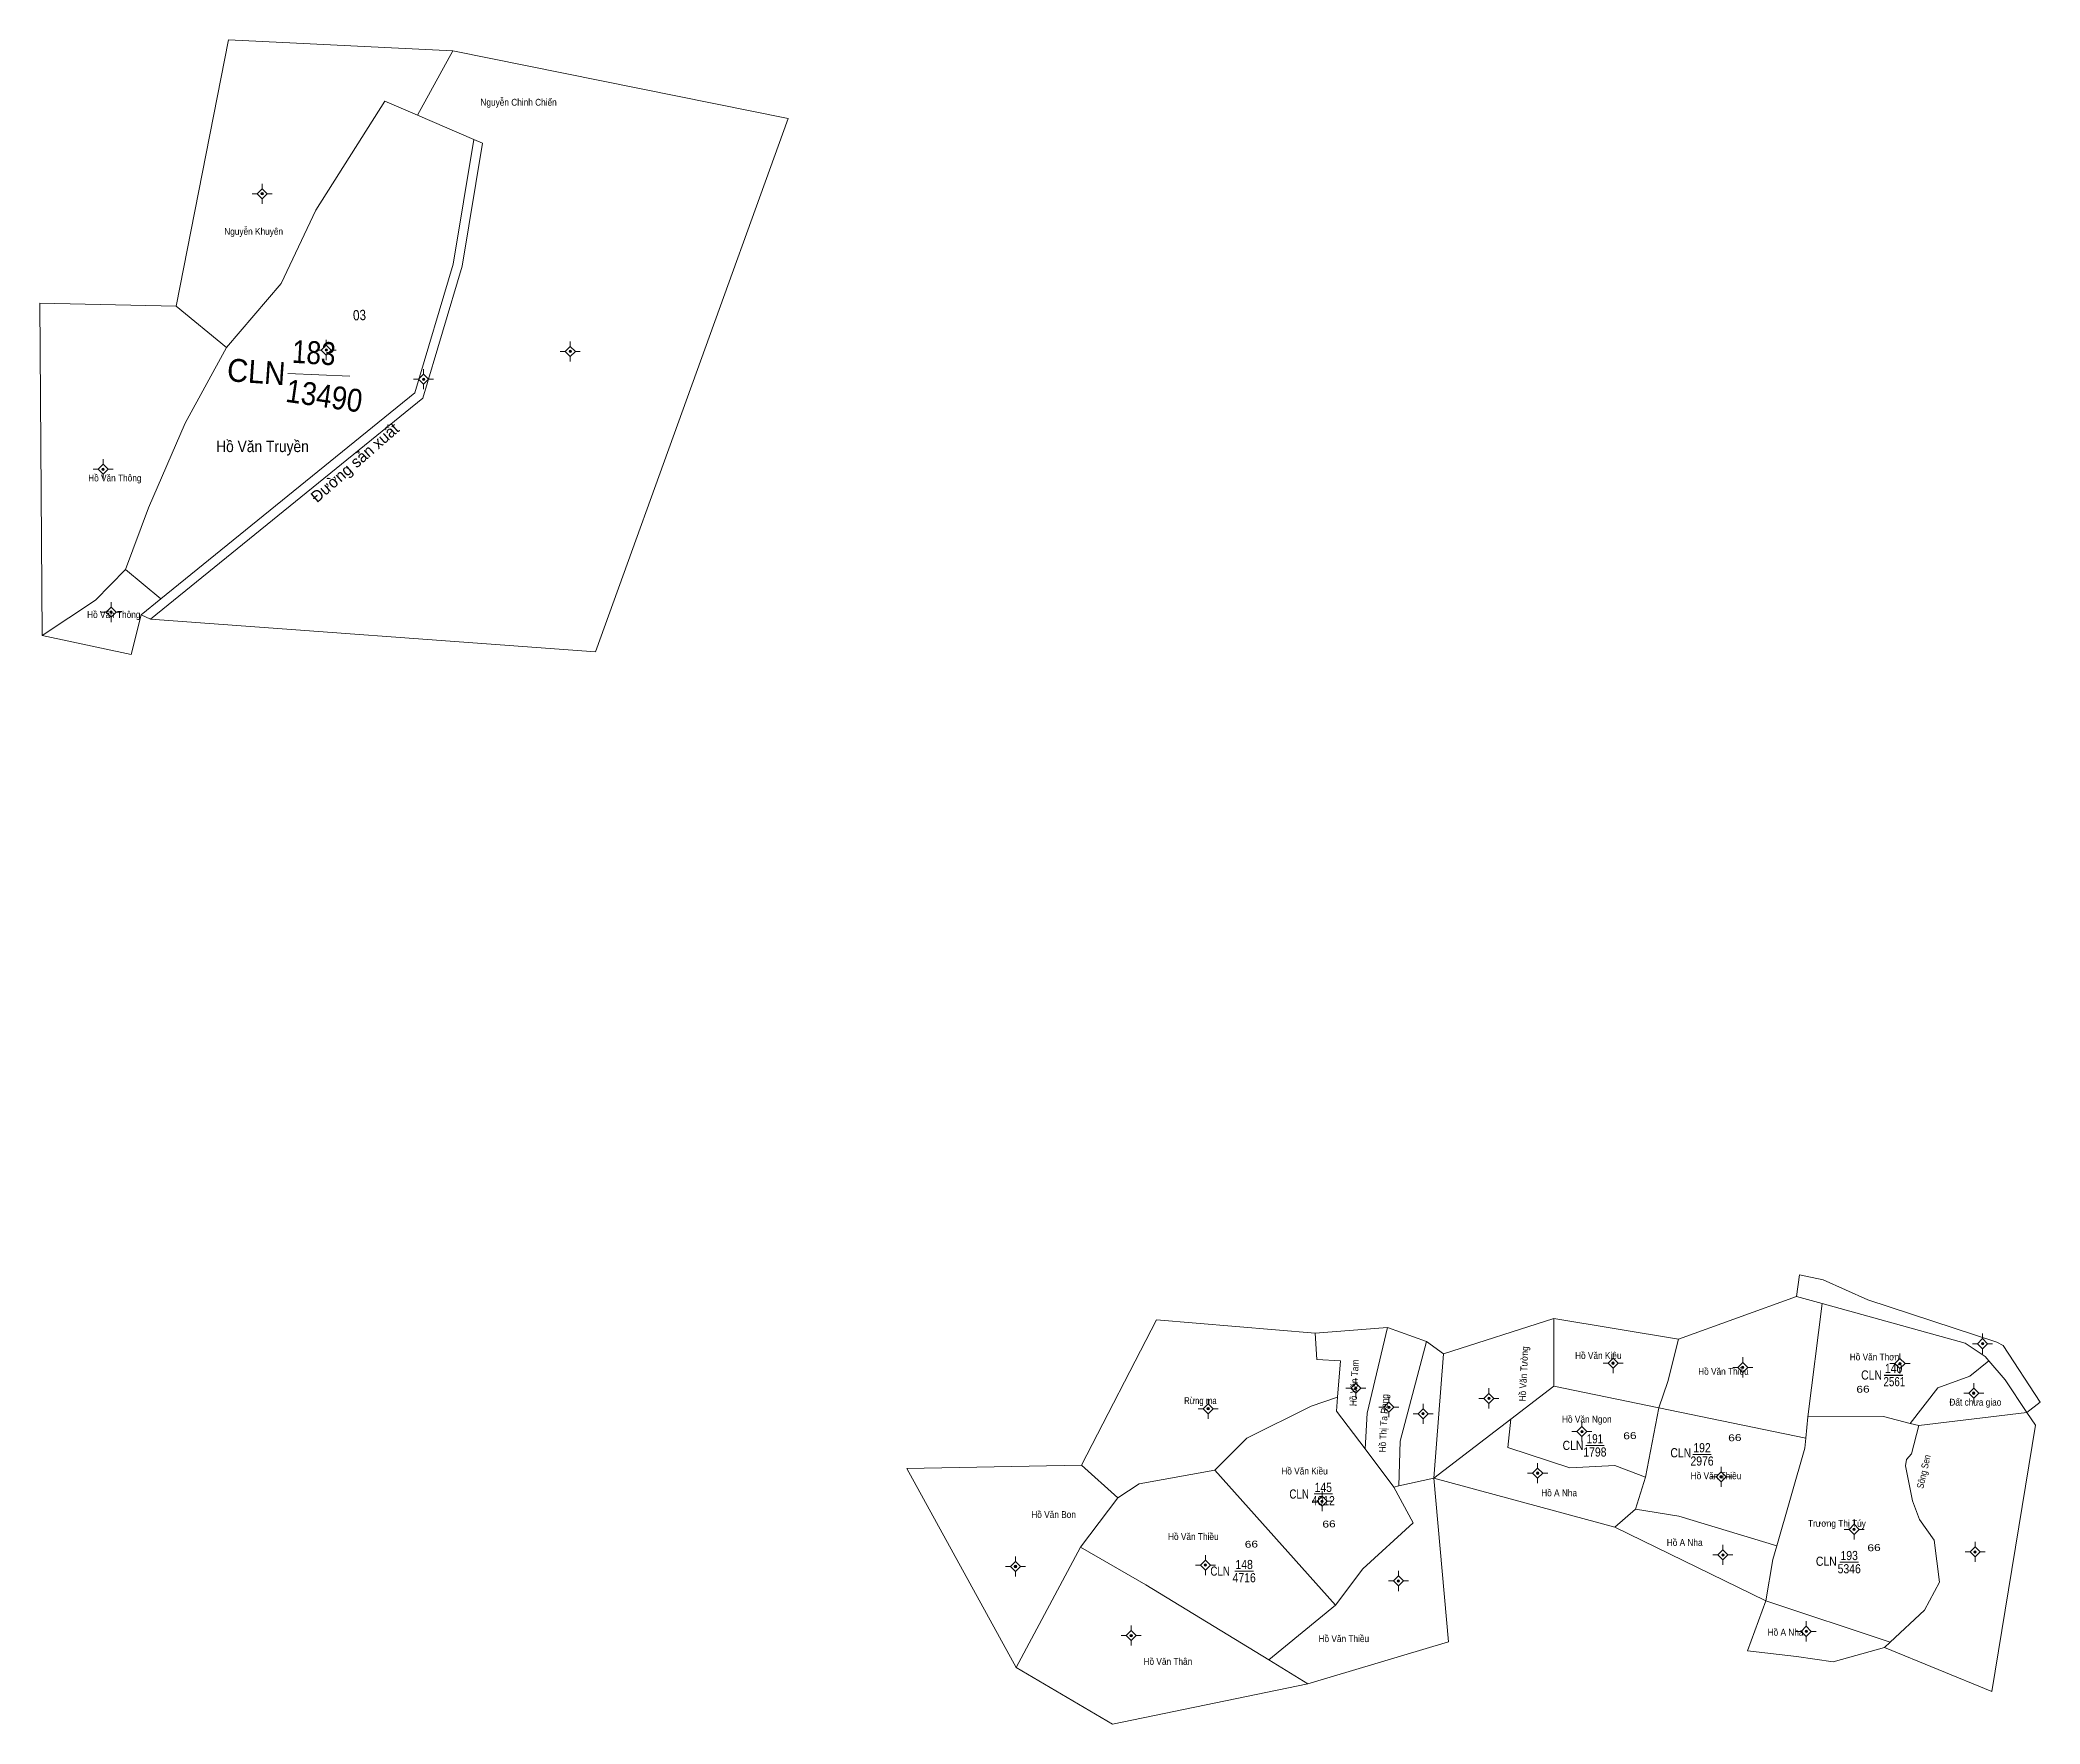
# Model space of a CAD drawing. Header units: metres. Extents: x 534707 to 536375, y 1846403 to 1847853.
# Drawn here: x 534707 to 535580, y 1847118 to 1847853 of the extents above; entities that cross this region are included whole.
import ezdxf
from ezdxf.enums import TextEntityAlignment as Align

# ---------------------------------------------------------------- set-up
doc = ezdxf.new("R2010")
doc.units = ezdxf.units.M
doc.header["$LTSCALE"] = 1.2
for name, color, linetype, lineweight in [('11', 7, 'Continuous', 13), ('6', 7, 'Continuous', 13), ('7', 7, 'Continuous', 13)]:
    doc.layers.add(name, color=color, linetype=linetype, lineweight=lineweight)
for name, color, linetype in [('2', 7, 'Continuous'), ('22', 7, 'Continuous'), ('3', 7, 'Continuous'), ('4', 7, 'Continuous'), ('5', 7, 'Continuous'), ('8', 7, 'Continuous')]:
    doc.layers.add(name, color=color, linetype=linetype)

msp = doc.modelspace()

# ---------------------------------------------------------------- hatches: boundary and pattern name
at = {"layer": '11'}
for points in [[(534804.154, 1847786.13, 1), (534803.104, 1847786.13, 1)], [(534832.144, 1847717.9, 1), (534831.094, 1847717.9, 1)], [(534938.714, 1847717.28, 1), (534937.664, 1847717.28, 1)], [(534874.644, 1847705.11, 1), (534873.594, 1847705.11, 1)], [(534734.704, 1847665.84, 1), (534733.654, 1847665.84, 1)], [(534738.184, 1847603.47, 1), (534737.134, 1847603.47, 1)], [(535555.384, 1847284.02, 1), (535554.334, 1847284.02, 1)], [(535394.044, 1847275.51, 1), (535392.994, 1847275.51, 1)], [(535519.304, 1847275.34, 1), (535518.254, 1847275.34, 1)], [(535450.634, 1847273.68, 1), (535449.584, 1847273.68, 1)], [(535281.644, 1847264.55, 1), (535280.594, 1847264.55, 1)], [(535339.824, 1847260.14, 1), (535338.774, 1847260.14, 1)], [(535551.524, 1847262.41, 1), (535550.474, 1847262.41, 1)], [(535217.214, 1847255.61, 1), (535216.164, 1847255.61, 1)], [(535296.134, 1847256.24, 1), (535295.084, 1847256.24, 1)], [(535311.084, 1847253.44, 1), (535310.034, 1847253.44, 1)], [(535380.404, 1847245.61, 1), (535379.354, 1847245.61, 1)], [(535361.094, 1847227.47, 1), (535360.044, 1847227.47, 1)], [(535441.154, 1847225.88, 1), (535440.104, 1847225.88, 1)], [(535266.954, 1847215.19, 1), (535265.904, 1847215.19, 1)], [(535499.234, 1847202.95, 1), (535498.184, 1847202.95, 1)], [(535442.004, 1847191.77, 1), (535440.954, 1847191.77, 1)], [(535552.094, 1847193.07, 1), (535551.044, 1847193.07, 1)], [(535133.084, 1847186.73, 1), (535132.034, 1847186.73, 1)], [(535216.024, 1847187.35, 1), (535214.974, 1847187.35, 1)], [(535300.274, 1847180.4, 1), (535299.224, 1847180.4, 1)], [(535183.614, 1847156.53, 1), (535182.564, 1847156.53, 1)], [(535478.364, 1847158.41, 1), (535477.314, 1847158.41, 1)]]:
    msp.add_hatch(color=256, dxfattribs=at).paths.add_polyline_path(points)

# ---------------------------------------------------------------- linework, layer by layer
for p, q in [((534801.44, 1847786.13), (534799.26, 1847786.13)), ((534803.63, 1847790.5), (534803.63, 1847788.32)), ((534803.63, 1847783.94), (534803.63, 1847781.76)), ((534808, 1847786.13), (534805.82, 1847786.13)), ((534831.62, 1847722.28), (534831.62, 1847720.09)), ((534938.19, 1847721.66), (534938.19, 1847719.47)), ((534829.43, 1847717.9), (534827.24, 1847717.9)), ((534831.62, 1847715.71), (534831.62, 1847713.52)), ((534836, 1847717.9), (534833.81, 1847717.9)), ((534936, 1847717.28), (534933.81, 1847717.28)), ((534938.19, 1847715.09), (534938.19, 1847712.9)), ((534942.56, 1847717.28), (534940.38, 1847717.28)), ((534871.93, 1847705.11), (534869.74, 1847705.11)), ((534874.12, 1847709.48), (534874.12, 1847707.3)), ((534878.5, 1847705.11), (534876.31, 1847705.11)), ((534874.12, 1847702.92), (534874.12, 1847700.74)), ((534734.18, 1847670.22), (534734.18, 1847668.03)), ((534731.99, 1847665.84), (534729.81, 1847665.84)), ((534734.18, 1847663.65), (534734.18, 1847661.46)), ((534738.56, 1847665.84), (534736.37, 1847665.84)), ((534737.66, 1847607.84), (534737.66, 1847605.66)), ((534735.47, 1847603.47), (534733.28, 1847603.47)), ((534737.66, 1847601.28), (534737.66, 1847599.1)), ((534742.04, 1847603.47), (534739.85, 1847603.47)), ((535554.86, 1847288.4), (535554.86, 1847286.21)), ((535391.33, 1847275.51), (535389.14, 1847275.51)), ((535393.52, 1847279.88), (535393.52, 1847277.7)), ((535397.9, 1847275.51), (535395.71, 1847275.51)), ((535450.11, 1847278.06), (535450.11, 1847275.87)), ((535518.78, 1847279.72), (535518.78, 1847277.53)), ((535552.67, 1847284.02), (535550.48, 1847284.02)), ((535554.86, 1847281.83), (535554.86, 1847279.64)), ((535559.24, 1847284.02), (535557.05, 1847284.02)), ((535281.12, 1847268.92), (535281.12, 1847266.74)), ((535393.52, 1847273.32), (535393.52, 1847271.14)), ((535447.92, 1847273.68), (535445.74, 1847273.68)), ((535450.11, 1847271.49), (535450.11, 1847269.3)), ((535454.48, 1847273.68), (535452.3, 1847273.68)), ((535516.59, 1847275.34), (535514.4, 1847275.34)), ((535518.78, 1847273.15), (535518.78, 1847270.96)), ((535523.16, 1847275.34), (535520.97, 1847275.34)), ((535551, 1847266.78), (535551, 1847264.6)), ((535216.69, 1847259.98), (535216.69, 1847257.8)), ((535278.93, 1847264.55), (535276.74, 1847264.55)), ((535281.12, 1847262.36), (535281.12, 1847260.18)), ((535285.5, 1847264.55), (535283.31, 1847264.55)), ((535295.61, 1847260.62), (535295.61, 1847258.43)), ((535337.11, 1847260.14), (535334.93, 1847260.14)), ((535339.3, 1847264.52), (535339.3, 1847262.33)), ((535339.3, 1847257.95), (535339.3, 1847255.76)), ((535343.68, 1847260.14), (535341.49, 1847260.14)), ((535548.81, 1847262.41), (535546.62, 1847262.41)), ((535551, 1847260.22), (535551, 1847258.04)), ((535555.38, 1847262.41), (535553.19, 1847262.41)), ((535214.5, 1847255.61), (535212.31, 1847255.61)), ((535216.69, 1847253.42), (535216.69, 1847251.24)), ((535221.06, 1847255.61), (535218.88, 1847255.61)), ((535293.42, 1847256.24), (535291.24, 1847256.24)), ((535295.61, 1847254.05), (535295.61, 1847251.86)), ((535299.98, 1847256.24), (535297.8, 1847256.24)), ((535308.37, 1847253.44), (535306.19, 1847253.44)), ((535310.56, 1847257.82), (535310.56, 1847255.63)), ((535310.56, 1847251.25), (535310.56, 1847249.06)), ((535314.94, 1847253.44), (535312.75, 1847253.44)), ((535379.88, 1847249.98), (535379.88, 1847247.8)), ((535377.69, 1847245.61), (535375.5, 1847245.61)), ((535379.88, 1847243.42), (535379.88, 1847241.24)), ((535384.26, 1847245.61), (535382.07, 1847245.61)), ((535360.57, 1847231.84), (535360.57, 1847229.66)), ((535358.38, 1847227.47), (535356.19, 1847227.47)), ((535360.57, 1847225.28), (535360.57, 1847223.1)), ((535364.94, 1847227.47), (535362.76, 1847227.47)), ((535438.44, 1847225.88), (535436.26, 1847225.88)), ((535440.63, 1847230.26), (535440.63, 1847228.07)), ((535440.63, 1847223.69), (535440.63, 1847221.5)), ((535445, 1847225.88), (535442.82, 1847225.88)), ((535264.24, 1847215.19), (535262.06, 1847215.19)), ((535266.43, 1847219.56), (535266.43, 1847217.38)), ((535270.81, 1847215.19), (535268.62, 1847215.19)), ((535266.43, 1847213), (535266.43, 1847210.82)), ((535498.71, 1847207.32), (535498.71, 1847205.14)), ((535496.52, 1847202.95), (535494.34, 1847202.95)), ((535498.71, 1847200.76), (535498.71, 1847198.58)), ((535503.08, 1847202.95), (535500.9, 1847202.95)), ((535551.57, 1847197.44), (535551.57, 1847195.26)), ((535132.56, 1847191.1), (535132.56, 1847188.92)), ((535215.5, 1847191.72), (535215.5, 1847189.54)), ((535439.29, 1847191.77), (535437.1, 1847191.77)), ((535441.48, 1847196.14), (535441.48, 1847193.96)), ((535441.48, 1847189.58), (535441.48, 1847187.4)), ((535445.86, 1847191.77), (535443.67, 1847191.77)), ((535549.38, 1847193.07), (535547.19, 1847193.07)), ((535551.57, 1847190.88), (535551.57, 1847188.7)), ((535555.94, 1847193.07), (535553.76, 1847193.07)), ((535130.37, 1847186.73), (535128.19, 1847186.73)), ((535132.56, 1847184.54), (535132.56, 1847182.36)), ((535136.94, 1847186.73), (535134.75, 1847186.73)), ((535213.31, 1847187.35), (535211.12, 1847187.35)), ((535215.5, 1847185.16), (535215.5, 1847182.98)), ((535219.88, 1847187.35), (535217.69, 1847187.35)), ((535297.56, 1847180.4), (535295.38, 1847180.4)), ((535299.75, 1847184.78), (535299.75, 1847182.59)), ((535304.12, 1847180.4), (535301.94, 1847180.4)), ((535299.75, 1847178.21), (535299.75, 1847176.02)), ((535477.84, 1847162.78), (535477.84, 1847160.6)), ((535180.9, 1847156.53), (535178.72, 1847156.53)), ((535183.09, 1847160.9), (535183.09, 1847158.72)), ((535183.09, 1847154.34), (535183.09, 1847152.16)), ((535187.46, 1847156.53), (535185.28, 1847156.53)), ((535475.65, 1847158.41), (535473.46, 1847158.41)), ((535477.84, 1847156.22), (535477.84, 1847154.04)), ((535482.22, 1847158.41), (535480.03, 1847158.41))]:
    msp.add_line(p, q, dxfattribs=at)
for points in [[(534803.63, 1847788.32), (534801.44, 1847786.13), (534803.63, 1847783.94), (534805.82, 1847786.13)], [(534831.62, 1847720.09), (534829.43, 1847717.9), (534831.62, 1847715.71), (534833.81, 1847717.9)], [(534938.19, 1847719.47), (534936, 1847717.28), (534938.19, 1847715.09), (534940.38, 1847717.28)], [(534874.12, 1847707.3), (534871.93, 1847705.11), (534874.12, 1847702.92), (534876.31, 1847705.11)], [(534734.18, 1847668.03), (534731.99, 1847665.84), (534734.18, 1847663.65), (534736.37, 1847665.84)], [(534737.66, 1847605.66), (534735.47, 1847603.47), (534737.66, 1847601.28), (534739.85, 1847603.47)], [(535554.86, 1847286.21), (535552.67, 1847284.02), (535554.86, 1847281.83), (535557.05, 1847284.02)], [(535393.52, 1847277.7), (535391.33, 1847275.51), (535393.52, 1847273.32), (535395.71, 1847275.51)], [(535450.11, 1847275.87), (535447.92, 1847273.68), (535450.11, 1847271.49), (535452.3, 1847273.68)], [(535518.78, 1847277.53), (535516.59, 1847275.34), (535518.78, 1847273.15), (535520.97, 1847275.34)], [(535281.12, 1847266.74), (535278.93, 1847264.55), (535281.12, 1847262.36), (535283.31, 1847264.55)], [(535295.61, 1847258.43), (535293.42, 1847256.24), (535295.61, 1847254.05), (535297.8, 1847256.24)], [(535339.3, 1847262.33), (535337.11, 1847260.14), (535339.3, 1847257.95), (535341.49, 1847260.14)], [(535551, 1847264.6), (535548.81, 1847262.41), (535551, 1847260.22), (535553.19, 1847262.41)], [(535216.69, 1847257.8), (535214.5, 1847255.61), (535216.69, 1847253.42), (535218.88, 1847255.61)], [(535310.56, 1847255.63), (535308.37, 1847253.44), (535310.56, 1847251.25), (535312.75, 1847253.44)], [(535379.88, 1847247.8), (535377.69, 1847245.61), (535379.88, 1847243.42), (535382.07, 1847245.61)], [(535360.57, 1847229.66), (535358.38, 1847227.47), (535360.57, 1847225.28), (535362.76, 1847227.47)], [(535440.63, 1847228.07), (535438.44, 1847225.88), (535440.63, 1847223.69), (535442.82, 1847225.88)], [(535266.43, 1847217.38), (535264.24, 1847215.19), (535266.43, 1847213), (535268.62, 1847215.19)], [(535498.71, 1847205.14), (535496.52, 1847202.95), (535498.71, 1847200.76), (535500.9, 1847202.95)], [(535132.56, 1847188.92), (535130.37, 1847186.73), (535132.56, 1847184.54), (535134.75, 1847186.73)], [(535215.5, 1847189.54), (535213.31, 1847187.35), (535215.5, 1847185.16), (535217.69, 1847187.35)], [(535441.48, 1847193.96), (535439.29, 1847191.77), (535441.48, 1847189.58), (535443.67, 1847191.77)], [(535551.57, 1847195.26), (535549.38, 1847193.07), (535551.57, 1847190.88), (535553.76, 1847193.07)], [(535299.75, 1847182.59), (535297.56, 1847180.4), (535299.75, 1847178.21), (535301.94, 1847180.4)], [(535183.09, 1847158.72), (535180.9, 1847156.53), (535183.09, 1847154.34), (535185.28, 1847156.53)], [(535477.84, 1847160.6), (535475.65, 1847158.41), (535477.84, 1847156.22), (535480.03, 1847158.41)]]:
    msp.add_lwpolyline(points, close=True, dxfattribs=at)
for centre in [(534803.629, 1847786.13), (534831.619, 1847717.9), (534938.189, 1847717.28), (534874.119, 1847705.11), (534734.179, 1847665.84), (534737.659, 1847603.47), (535554.859, 1847284.02), (535393.519, 1847275.51), (535518.779, 1847275.34), (535450.109, 1847273.68), (535281.119, 1847264.55), (535339.299, 1847260.14), (535550.999, 1847262.41), (535216.689, 1847255.61), (535295.609, 1847256.24), (535310.559, 1847253.44), (535379.879, 1847245.61), (535360.569, 1847227.47), (535440.629, 1847225.88), (535266.429, 1847215.19), (535498.709, 1847202.95), (535441.479, 1847191.77), (535551.569, 1847193.07), (535132.559, 1847186.73), (535215.499, 1847187.35), (535299.749, 1847180.4), (535183.089, 1847156.53), (535477.839, 1847158.41)]:
    msp.add_circle(centre, 0.525, dxfattribs=at)
at = {"layer": '6'}
for p, q in [((534871.39, 1847820.43), (534886.84, 1847848.47)), ((534788, 1847719), (534766.06, 1847737.09)), ((534744, 1847622), (534730.89, 1847608.61)), ((534759.43, 1847609.29), (534744, 1847622)), ((534707.55, 1847593.27), (534730.89, 1847608.61)), ((534759.43, 1847609.29), (534750.78, 1847602.28)), ((534754.84, 1847600.42), (534750.78, 1847602.28)), ((535484.8, 1847301.49), (535473.63, 1847304.55)), ((535319.41, 1847279.57), (535367.7, 1847295.01)), ((535367.61, 1847265.45), (535367.7, 1847295.01)), ((535478.56, 1847252.06), (535484.8, 1847301.49)), ((535413.5, 1847256.01), (535417.36, 1847267.44)), ((535273.19, 1847260.62), (535272.71, 1847254.5)), ((535413.5, 1847256.01), (535367.61, 1847265.45)), ((535285.19, 1847238.04), (535286.18, 1847253.73)), ((535413.5, 1847256.01), (535407.59, 1847225.77)), ((535413.5, 1847256.01), (535477.67, 1847242.81)), ((535299.93, 1847221.89), (535300.57, 1847241.39)), ((535177.25, 1847216.77), (535161.34, 1847230.91)), ((535272.25, 1847169.77), (535219.6, 1847228.77)), ((535407.59, 1847225.77), (535403.25, 1847211.77)), ((535160.99, 1847195.11), (535177.25, 1847216.77)), ((535403.25, 1847211.77), (535394.25, 1847203.87)), ((535189.52, 1847178.65), (535243.2, 1847145.93)), ((535460.25, 1847171.77), (535514.47, 1847153.7)), ((535272.25, 1847169.77), (535243.2, 1847145.93)), ((535514.47, 1847153.7), (535511.96, 1847151.35)), ((535243.2, 1847145.93), (535260.28, 1847135.52))]:
    msp.add_line(p, q, dxfattribs=at)
for points in [[(534766.06, 1847737.09), (534788.99, 1847853.27), (534886.84, 1847848.47)], [(534886.84, 1847848.47), (535033.34, 1847819.06), (534949.12, 1847586.1), (534754.84, 1847600.42)], [(534788, 1847719), (534812, 1847747), (534827, 1847779), (534857.23, 1847826.51)], [(534857.23, 1847826.51), (534871.39, 1847820.43), (534896.1, 1847809.81), (534899.9, 1847808.18)], [(534754.84, 1847600.42), (534873.74, 1847696.83), (534890.95, 1847754.55), (534899.9, 1847808.18)], [(534896.1, 1847809.81), (534887.05, 1847755.45), (534870.26, 1847699.16), (534759.43, 1847609.29)], [(534707.55, 1847593.27), (534706.63, 1847738.41), (534766.06, 1847737.09)], [(534744, 1847622), (534754, 1847649), (534770, 1847686), (534788, 1847719)], [(534750.78, 1847602.28), (534746.42, 1847584.95), (534707.55, 1847593.27)], [(535422.09, 1847286.01), (535473.63, 1847304.55), (535474.88, 1847314.06)], [(535474.88, 1847314.06), (535485.27, 1847311.9), (535504.68, 1847303.21), (535561.05, 1847284.74), (535563.76, 1847283.23), (535579.91, 1847258.5)], [(535161.34, 1847230.91), (535194.12, 1847294.45), (535263.48, 1847288.62)], [(535367.7, 1847295.01), (535422.09, 1847286.01), (535417.36, 1847267.44)], [(535557.56, 1847276.57), (535555.97, 1847278.42), (535547.18, 1847284.17), (535484.8, 1847301.49)], [(535263.48, 1847288.62), (535295.03, 1847291.07), (535286.18, 1847253.73)], [(535263.48, 1847288.62), (535264.21, 1847277.08), (535274.45, 1847276.53), (535273.19, 1847260.62)], [(535295.03, 1847291.07), (535311.96, 1847284.99), (535300.57, 1847241.39)], [(535311.96, 1847284.99), (535319.41, 1847279.57), (535315.24, 1847225.28)], [(535557.56, 1847276.57), (535549.25, 1847269.77), (535535.25, 1847264.77), (535523.27, 1847249.2)], [(535557.56, 1847276.57), (535564.75, 1847268.18), (535574.16, 1847253.99)], [(535219.6, 1847228.77), (535233.63, 1847242.77), (535261.63, 1847256.77), (535273.19, 1847260.62)], [(535297.79, 1847221.42), (535299.93, 1847221.89), (535315.24, 1847225.28), (535348.87, 1847251.08), (535367.61, 1847265.45)], [(535526.96, 1847248.26), (535574.16, 1847253.99), (535579.91, 1847258.5)], [(535297.79, 1847221.42), (535285.19, 1847238.04), (535272.71, 1847254.5)], [(535407.59, 1847225.77), (535394.25, 1847230.77), (535374.61, 1847229.77), (535347.59, 1847238.66), (535348.87, 1847251.08)], [(535465.03, 1847195.75), (535477.25, 1847238.42), (535477.67, 1847242.81), (535478.56, 1847252.06)], [(535478.56, 1847252.06), (535511.53, 1847252.2), (535523.27, 1847249.2)], [(535511.96, 1847151.35), (535558.9, 1847132.15), (535577.93, 1847248.48), (535574.16, 1847253.99)], [(535523.27, 1847249.2), (535526.96, 1847248.26), (535523.83, 1847235.98)], [(535523.83, 1847235.98), (535521.62, 1847233.43), (535521.18, 1847230.68)], [(535132.9, 1847142.55), (535085.08, 1847229.53), (535161.34, 1847230.91)], [(535177.25, 1847216.77), (535186.61, 1847222.77), (535219.6, 1847228.77)], [(535315.24, 1847225.28), (535321.69, 1847153.8), (535260.28, 1847135.52)], [(535452.23, 1847149.83), (535460.25, 1847171.77), (535394.25, 1847203.87), (535315.24, 1847225.28)], [(535514.47, 1847153.7), (535529.42, 1847167.67), (535535.96, 1847179.82), (535533.64, 1847198.24), (535527.36, 1847207.18), (535524.27, 1847215.46), (535521.18, 1847230.68)], [(535297.79, 1847221.42), (535306.25, 1847205.77), (535284.25, 1847185.77), (535272.25, 1847169.77)], [(535403.25, 1847211.77), (535422.25, 1847208.77), (535465.03, 1847195.75)], [(535189.52, 1847178.65), (535160.99, 1847195.11), (535132.9, 1847142.55)], [(535465.03, 1847195.75), (535463.25, 1847189.77), (535460.25, 1847171.77)], [(535511.96, 1847151.35), (535489.6, 1847145.06), (535473.54, 1847147.39), (535452.23, 1847149.83)], [(535260.28, 1847135.52), (535174.9, 1847117.95), (535132.9, 1847142.55)]]:
    msp.add_lwpolyline(points, dxfattribs=at)
at = {"layer": '7'}
for p, q in [((534814.88, 1847707.64), (534841.95, 1847706.48)), ((535381.55, 1847239.61), (535389.58, 1847239.61)), ((535428.32, 1847235.69), (535436.35, 1847235.69)), ((535262.91, 1847218.38), (535271, 1847218.38)), ((535492.58, 1847188.63), (535500.61, 1847188.63)), ((535228.4, 1847184.71), (535236.43, 1847184.71))]:
    msp.add_line(p, q, dxfattribs=at)
at = {"layer": '7', "lineweight": 25}
msp.add_line((535511.93, 1847270.33), (535520.05, 1847270.33), dxfattribs=at)

# ---------------------------------------------------------------- texts
at = {"layer": '2'}
for s, height, width, p in [('Nguyễn Chinh Chiến', 3, 0.9, (534915.605, 1847824.58)), ('Nguyễn Khuyên', 3, 0.9, (534799.925, 1847768.2)), ('Hồ Văn Truyền', 5, 0.9, (534803.78, 1847673.32)), ('Hồ Văn Thông', 3, 0.9, (534739.3, 1847660.52)), ('Hồ Văn Thông', 3, 0.9, (534738.84, 1847600.9)), ('Hồ Văn Kiêu', 3, 0.9, (535387.04, 1847277.35)), ('Hồ Văn Thơn', 3, 0.9, (535507.65, 1847276.71)), ('Hồ Văn Thiều', 3, 0.9, (535441.695, 1847270.42)), ('Rừng ma', 3, 0.85, (535213.315, 1847257.64)), ('Đất chưa giao', 3, 0.9, (535551.69, 1847256.97)), ('Hồ Văn Ngon', 3, 0.9, (535382.04, 1847249.54)), ('Hồ Văn Kiều', 3, 0.9, (535258.78, 1847226.91)), ('Hồ Văn Thiều', 3, 0.9, (535438.435, 1847224.84)), ('Hồ A Nha', 3, 0.9, (535369.945, 1847217.38)), ('Hồ Văn Bon', 3, 0.9, (535149.21, 1847207.91)), ('Trương Thị Túy', 3, 0.9, (535491.245, 1847204.05)), ('Hồ Văn Thiều', 3, 0.9, (535210.215, 1847198.3)), ('Hồ A Nha', 3, 0.9, (535424.765, 1847195.71)), ('Hồ Văn Thiều', 3, 0.9, (535275.925, 1847153.72)), ('Hồ A Nha', 3, 0.9, (535468.815, 1847156.51)), ('Hồ Văn Thân', 3, 0.9, (535199.11, 1847143.76))]:
    msp.add_text(s, height=height, dxfattribs=dict(at, width=width)).set_placement(p, align=Align.CENTER)
at = {"layer": '2', "width": 0.9}
for s, p in [('Hồ Văn Tam', (535281.977, 1847266.819)), ('Hồ Văn Tường', (535355.919, 1847270.789)), ('Hồ Thị Ta Rang', (535294.837, 1847249.229))]:
    msp.add_text(s, height=3, rotation=87.274, dxfattribs=at).set_placement(p, align=Align.CENTER)
at = {"layer": '22', "width": 0.85}
msp.add_text('Sông Sen', height=3, rotation=77.471, dxfattribs=at).set_placement((535530.582, 1847227.835), align=Align.CENTER)
at = {"layer": '3', "width": 0.95}
msp.add_text('CLN', height=10, rotation=355.948, dxfattribs=at).set_placement((534800.742, 1847703.425), align=Align.CENTER)
at = {"layer": '3'}
for s, width, p in [('CLN', 0.85, (535510.91, 1847268.33)), ('CLN', 0.85, (535380.55, 1847237.61)), ('CLN', 0.85, (535427.62, 1847234.39)), ('CLN ', 0.8, (535261.9, 1847216.38)), ('CLN', 0.85, (535491.15, 1847187.02)), ('CLN ', 0.8, (535227.4, 1847182.71))]:
    msp.add_text(s, height=4, dxfattribs=dict(at, width=width)).set_placement(p, align=Align.RIGHT)
at = {"layer": '4', "width": 0.85}
msp.add_text('183', height=10, rotation=356.347, dxfattribs=at).set_placement((534825.911, 1847711.763), align=Align.CENTER)
at = {"layer": '4'}
for s, width, p in [('140', 0.85, (535515.985, 1847271.22)), ('191', 0.8, (535385.57, 1847240.5)), ('192', 0.85, (535432.335, 1847236.58)), ('145', 0.85, (535266.955, 1847219.27)), ('148', 0.85, (535232.415, 1847185.6)), ('193', 0.85, (535496.595, 1847189.52))]:
    msp.add_text(s, height=4, dxfattribs=dict(at, width=width)).set_placement(p, align=Align.CENTER)
at = {"layer": '5', "width": 0.9}
msp.add_text('13490', height=10, rotation=351.777, dxfattribs=at).set_placement((534830.03, 1847692.952), align=Align.CENTER)
at = {"layer": '5'}
for s, width, p in [('2561', 0.8, (535516.32, 1847265.44)), ('1798', 0.85, (535385.565, 1847234.72)), ('2976', 0.85, (535432.34, 1847230.8)), ('4012', 0.85, (535266.955, 1847213.49)), ('4716', 0.85, (535232.42, 1847179.82)), ('5346', 0.85, (535496.6, 1847183.74))]:
    msp.add_text(s, height=4, dxfattribs=dict(at, width=width)).set_placement(p, align=Align.CENTER)
at = {"layer": '7'}
for s, height, width, p in [('03', 4.5, 0.85, (534846.216, 1847730.898)), ('66', 3, 1.3, (535502.673, 1847262.641)), ('66', 3, 1.3, (535400.898, 1847242.351)), ('66', 3, 1.3, (535446.708, 1847241.471)), ('66', 3, 1.3, (535269.528, 1847203.781)), ('66', 3, 1.3, (535235.618, 1847194.961)), ('66', 3, 1.3, (535507.498, 1847193.441))]:
    msp.add_text(s, height=height, rotation=2, dxfattribs=dict(at, width=width)).set_placement(p, align=Align.CENTER)
at = {"layer": '8'}
msp.add_text('Đường sản xuất', height=5, rotation=41.197, dxfattribs=at).set_placement((534845.743, 1847666.849), align=Align.CENTER)

doc.saveas('drawing.dxf')
